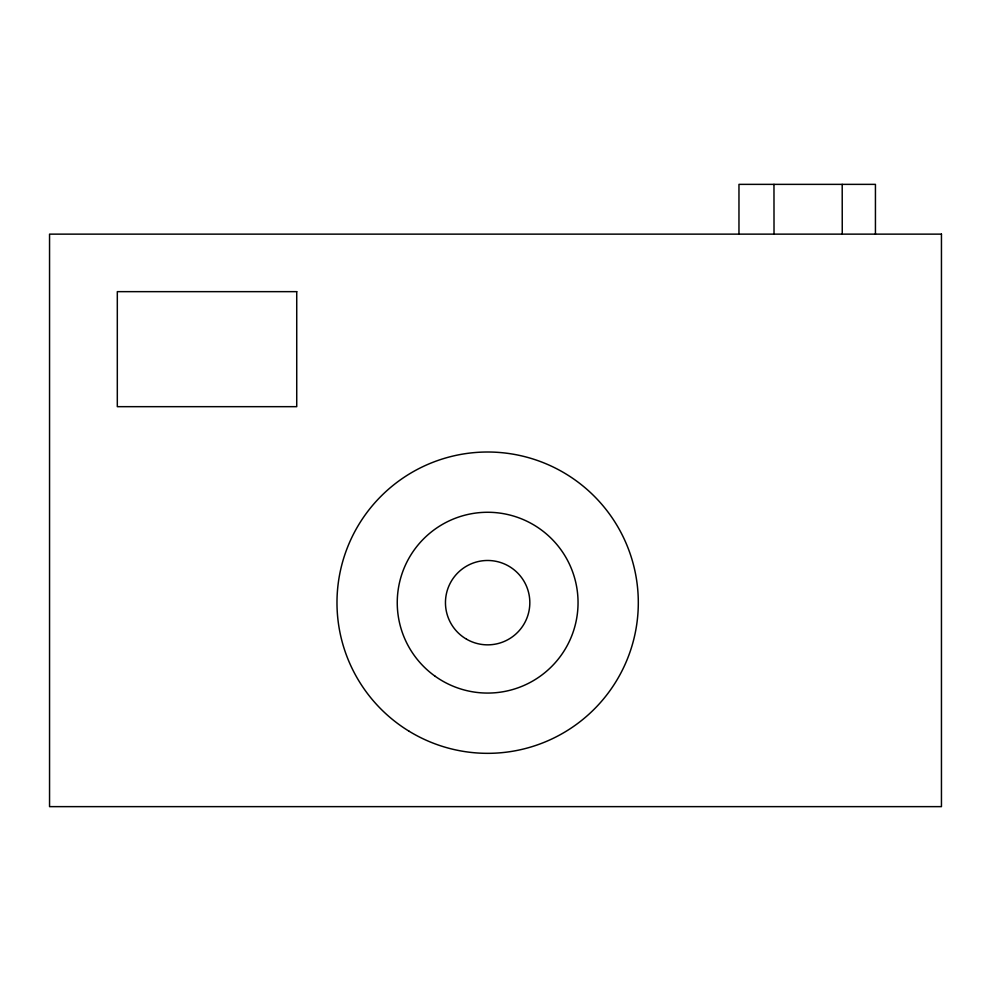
<?xml version="1.0" encoding="UTF-8"?>
<svg xmlns="http://www.w3.org/2000/svg" width="991" height="991" viewBox="0 0 991 991"><rect width="100%" height="100%" fill="white"/><g stroke="black" fill="none" stroke-linecap="round" stroke-linejoin="round"><path stroke-width="1.49" d="M875.437 234.136L875.437 184.363L738.964 184.363L738.964 234.136M842.201 184.363L842.251 234.136M773.971 184.363L774.021 234.136M941.45 234.136L49.55 234.136L49.55 806.637L941.45 806.637L941.45 234.136M296.73 291.651L117.31 291.651L117.31 406.669L296.73 406.669L296.73 291.651M408.911 731.123A150.657 150.657 0 0 0 638.254 606.628A150.657 150.657 0 0 0 415.762 470.267A150.657 150.657 0 0 0 408.911 731.123M435.148 676.258A90.392 90.392 0 0 0 577.629 611.336A90.392 90.392 0 0 0 450.162 520.411A90.392 90.392 0 0 0 435.148 676.258M466.55 639.195A42.179 42.179 0 0 0 529.826 602.664A42.179 42.179 0 0 0 466.55 566.134A42.179 42.179 0 0 0 466.55 639.195"/></g></svg>
